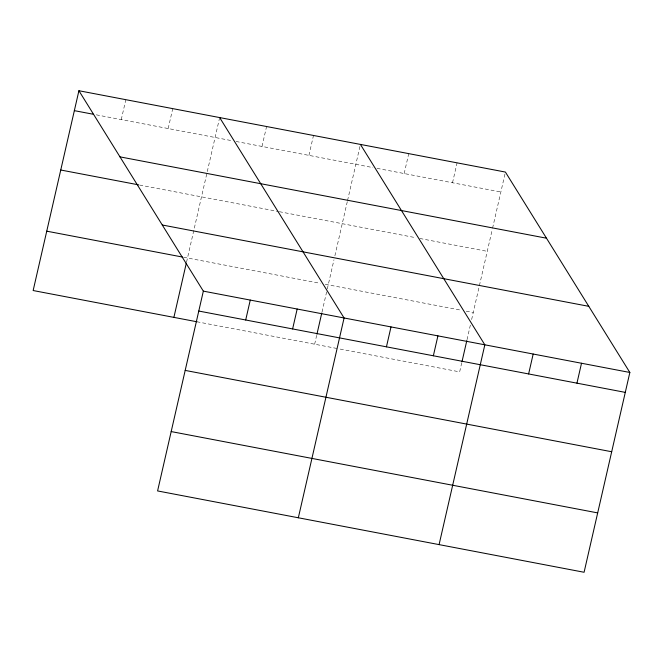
<?xml version="1.0" encoding="UTF-8"?>
<svg xmlns="http://www.w3.org/2000/svg" width="663" height="663" viewBox="0 0 663 663"><rect width="100%" height="100%" fill="white"/><g stroke="black" fill="none" stroke-linecap="round" stroke-linejoin="round"><path stroke-width="0.5" stroke-dasharray="3.31 2.49" d="M121.263 119.589L125.829 99.674M168.178 128.539L172.745 108.624M186.568 262.034L219.428 118.561M262.009 146.432L266.576 126.517M308.925 155.374L313.491 135.459M314.643 344.213L316.715 335.155M322.019 312.016L327.083 289.88M327.315 288.877L333.978 259.78M334.898 255.769L347.313 201.552M347.545 200.549L360.407 144.41M404.181 173.54L408.739 153.625M452.514 182.756L457.08 162.841M461.73 362.81L459.658 371.868L338.81 348.821M467.025 339.671L470.713 323.569M471.633 319.549L492.327 229.207M492.559 228.196L505.189 173.06M96.309 114.832L232.067 140.722M236.061 141.484L372.962 167.59M376.99 168.352L500.855 191.98M139.611 185.043L278.361 211.505M279.363 211.696L415.759 237.702M419.787 238.473L487.255 251.343M183.502 257.244L320.254 283.325M325.243 284.278L461.166 310.201M466.205 311.162L473.249 312.505M196.853 321.754L337.807 348.63"/><path stroke-width="0.99" d="M78.914 90.732L203.342 291.132L157.587 490.935L584.086 572.268L629.85 372.465L505.413 172.065L78.914 90.732L33.15 290.535L196.853 321.754M173.897 317.37L186.336 263.037M245.7 319.997L250.258 300.082M292.615 328.939L297.173 309.024M316.947 334.152L321.787 313.019M298.333 517.778L344.089 317.975L219.66 117.566M386.446 346.832L391.004 326.917M433.362 355.782L437.92 335.868M461.962 361.807L466.802 340.674M439.08 544.621L484.835 344.818L360.407 144.41M528.618 373.949L533.176 354.034M576.951 383.164L581.509 363.249M74.347 110.646L93.317 114.26M119.978 156.866L546.478 238.199M60.756 170.01L138.617 184.853M162.286 224.997L588.785 306.331M46.75 231.172L182.499 257.053M203.342 291.132L629.85 372.465M198.784 311.046L625.292 392.38M185.192 370.41L611.692 451.743M171.178 431.572L597.686 512.905"/></g></svg>
